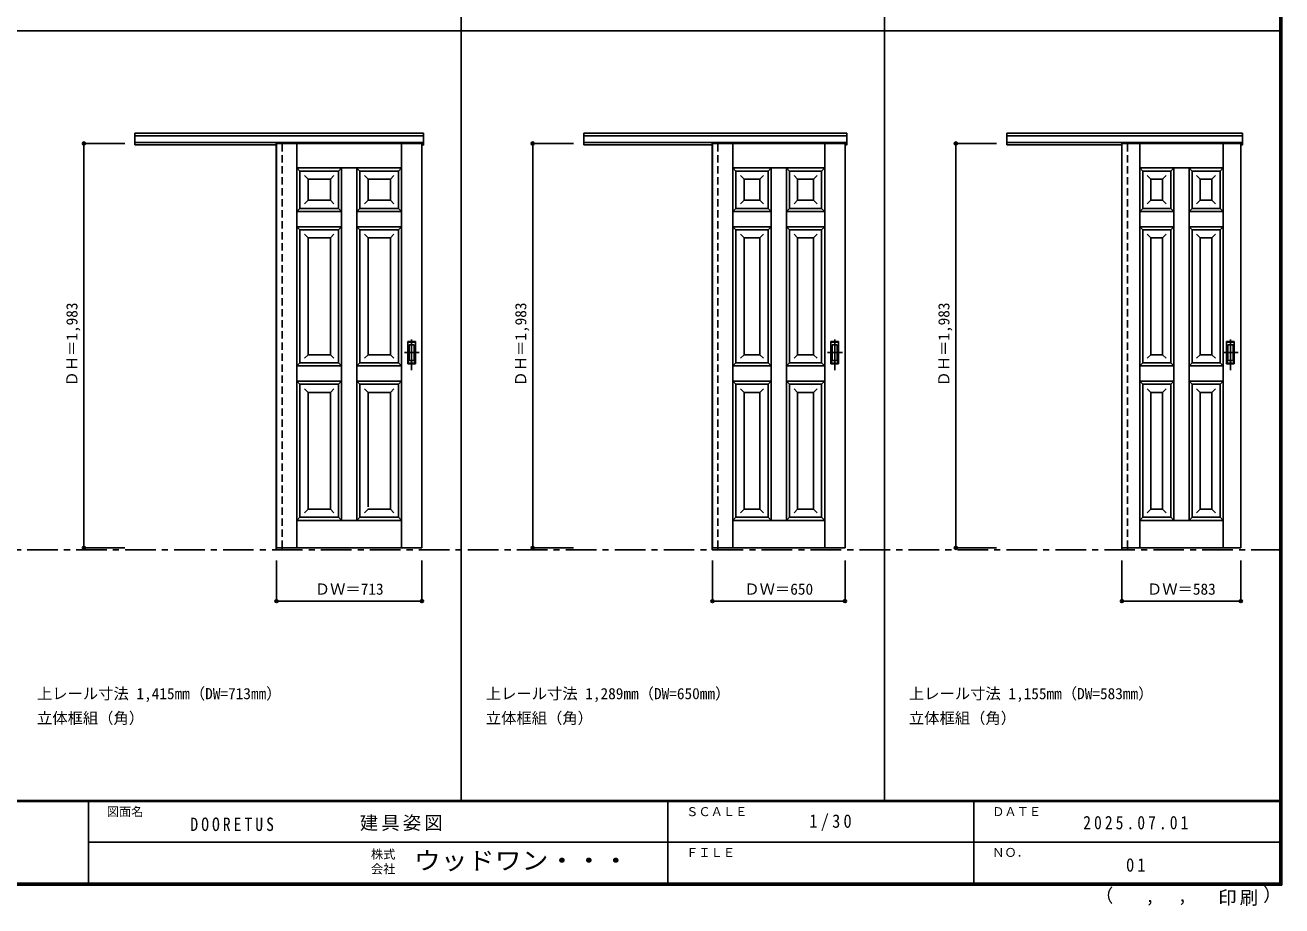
# Model space of a CAD drawing. Units: millimetres, scale not verified. Extents: x -6000 to 5700, y -4307 to 4260.
# Drawn here: x -460 to 5700, y -4307 to 12 of the extents above; entities that cross this region are included whole.
import ezdxf
from ezdxf.enums import TextEntityAlignment as Align

# ---------------------------------------------------------------- set-up
doc = ezdxf.new("R2010")
doc.units = ezdxf.units.MM
doc.header["$LTSCALE"] = 30
doc.header["$PDMODE"] = 32
doc.header["$PDSIZE"] = 15
doc.linetypes.add('CHAIN1', pattern=[8, 5, -1, 1, -1])
doc.linetypes.add('DASHED1', pattern=[1.8, 1.2, -0.6])
for name, color, linetype in [('0-1_通り芯', 7, 'CHAIN1'), ('0-2_扉', 7, 'Continuous'), ('0-4_枠', 3, 'Continuous'), ('0-6_引手', 7, 'Continuous'), ('0-A_文字', 7, 'Continuous'), ('0-B_寸法', 7, 'Continuous'), ('F-1_枠', 6, 'Continuous'), ('F-A_文字', 7, 'Continuous')]:
    doc.layers.add(name, color=color, linetype=linetype)
doc.styles.add('ＭＳ ゴシック', font='')
doc.styles.get('ＭＳ ゴシック').set_extended_font_data('MS Gothic')

msp = doc.modelspace()

# ---------------------------------------------------------------- linework, layer by layer
at = {"layer": '0-1_通り芯'}
msp.add_line((-5490, -2560.5), (5690, -2560.5), dxfattribs=at)
at = {"layer": '0-2_扉'}
for p, q in [((772, -568.5), (772, -2551.5)), ((772, -568.5), (1485, -568.5)), ((872, -2551.5), (872, -568.5)), ((1385, -2551.5), (1385, -568.5)), ((1485, -2551.5), (1485, -568.5)), ((2909, -568.5), (2909, -2551.5)), ((2909, -568.5), (3559, -568.5)), ((3009, -2551.5), (3009, -568.5)), ((3459, -2551.5), (3459, -568.5)), ((3559, -2551.5), (3559, -568.5)), ((4916, -568.5), (4916, -2551.5)), ((4916, -568.5), (5499, -568.5)), ((5003, -2551.5), (5003, -568.5)), ((5412, -2551.5), (5412, -568.5)), ((5499, -2551.5), (5499, -568.5)), ((872, -688.5), (887, -703.5)), ((872, -688.5), (1168.5, -688.5)), ((887, -703.5), (1076, -703.5)), ((887, -886.5), (887, -703.5)), ((927, -743.5), (909.32, -725.82)), ((1036, -743.5), (1053.68, -725.82)), ((1076, -703.5), (1091, -688.5)), ((1076, -703.5), (1076, -886.5)), ((1091, -688.5), (1091, -2416.5)), ((1166, -688.5), (1166, -2416.5)), ((1181, -703.5), (1166.29, -688.79)), ((1168.5, -688.5), (1385, -688.5)), ((1181, -703.5), (1370, -703.5)), ((1181, -703.5), (1181, -886.5)), ((1221, -743.5), (1203.32, -725.82)), ((1330, -743.5), (1347.68, -725.82)), ((1385, -688.5), (1370, -703.5)), ((1370, -886.5), (1370, -703.5)), ((3009, -688.5), (3024, -703.5)), ((3009, -688.5), (3459, -688.5)), ((3024, -886.5), (3024, -703.5)), ((3024, -703.5), (3181.5, -703.5)), ((3064, -743.5), (3046.32, -725.82)), ((3141.5, -743.5), (3159.18, -725.82)), ((3181.5, -703.5), (3196.5, -688.5)), ((3181.5, -703.5), (3181.5, -886.5)), ((3196.5, -688.5), (3196.5, -2416.5)), ((3286.5, -703.5), (3271.5, -688.5)), ((3271.5, -688.5), (3271.5, -2416.5)), ((3286.5, -703.5), (3286.5, -886.5)), ((3286.5, -703.5), (3444, -703.5)), ((3326.5, -743.5), (3308.82, -725.82)), ((3404, -743.5), (3421.68, -725.82)), ((3459, -688.5), (3444, -703.5)), ((3444, -886.5), (3444, -703.5)), ((5003, -688.5), (5018, -703.5)), ((5003, -688.5), (5412, -688.5)), ((5018, -703.5), (5155, -703.5)), ((5018, -886.5), (5018, -703.5)), ((5058, -743.5), (5040.32, -725.82)), ((5115, -743.5), (5132.68, -725.82)), ((5155, -703.5), (5170, -688.5)), ((5155, -703.5), (5155, -886.5)), ((5170, -688.5), (5170, -2416.5)), ((5260, -703.5), (5245, -688.5)), ((5245, -688.5), (5245, -2416.5)), ((5260, -703.5), (5397, -703.5)), ((5260, -703.5), (5260, -886.5)), ((5300, -743.5), (5282.32, -725.82)), ((5357, -743.5), (5374.68, -725.82)), ((5412, -688.5), (5397, -703.5)), ((5397, -886.5), (5397, -703.5)), ((1036, -743.5), (927, -743.5)), ((927, -846.5), (927, -743.5)), ((1036, -743.5), (1036, -846.5)), ((1330, -743.5), (1221, -743.5)), ((1221, -844.1), (1221, -743.5)), ((1330, -743.5), (1330, -846.5)), ((3064, -846.5), (3064, -743.5)), ((3064, -743.5), (3141.5, -743.5)), ((3141.5, -743.5), (3141.5, -846.5)), ((3326.5, -743.5), (3326.5, -846.5)), ((3326.5, -743.5), (3404, -743.5)), ((3404, -846.5), (3404, -743.5)), ((5058, -743.5), (5115, -743.5)), ((5058, -846.5), (5058, -743.5)), ((5115, -743.5), (5115, -846.5)), ((5300, -743.5), (5357, -743.5)), ((5300, -743.5), (5300, -846.5)), ((5357, -846.5), (5357, -743.5)), ((927, -846.5), (909.32, -864.18)), ((1036, -846.5), (1053.68, -864.18)), ((1221, -846.5), (1203.32, -864.18)), ((1330, -846.5), (1347.68, -864.18)), ((3064, -846.5), (3046.32, -864.18)), ((3064, -846.5), (3141.5, -846.5)), ((3141.5, -846.5), (3159.18, -864.18)), ((3326.5, -846.5), (3308.82, -864.18)), ((3326.5, -846.5), (3404, -846.5)), ((3404, -846.5), (3421.68, -864.18)), ((5058, -846.5), (5040.32, -864.18)), ((5058, -846.5), (5115, -846.5)), ((5115, -846.5), (5132.68, -864.18)), ((5300, -846.5), (5282.32, -864.18)), ((5300, -846.5), (5357, -846.5)), ((5357, -846.5), (5374.68, -864.18)), ((872, -901.5), (887, -886.5)), ((1091, -901.5), (872, -901.5)), ((887.19, -886.5), (887, -886.5)), ((1076, -886.5), (887, -886.5)), ((1166, -901.5), (1181, -886.5)), ((1385, -901.5), (1166, -901.5)), ((1370, -886.5), (1181, -886.5)), ((1181, -886.5), (1370, -886.5)), ((1370, -886.5), (1385, -901.5)), ((3009, -901.5), (3024, -886.5)), ((3009, -901.5), (3196.5, -901.5)), ((3024.19, -886.5), (3024, -886.5)), ((3024, -886.5), (3181.5, -886.5)), ((3196.5, -901.5), (3181.5, -886.5)), ((3271.5, -901.5), (3286.5, -886.5)), ((3271.5, -901.5), (3459, -901.5)), ((3286.5, -886.5), (3444, -886.5)), ((3444, -886.5), (3444, -885.39)), ((3444, -886.5), (3459, -901.5)), ((5003, -901.5), (5018, -886.5)), ((5003, -901.5), (5170, -901.5)), ((5018.19, -886.5), (5018, -886.5)), ((5018, -886.5), (5155, -886.5)), ((5170, -901.5), (5155, -886.5)), ((5245, -901.5), (5260, -886.5)), ((5245, -901.5), (5412, -901.5)), ((5260, -886.5), (5397, -886.5)), ((5397, -886.5), (5397, -885.39)), ((5397, -886.5), (5412, -901.5)), ((872, -976.5), (887, -991.5)), ((872, -976.5), (1091, -976.5)), ((1076, -991.5), (1091, -976.5)), ((1166, -976.5), (1385, -976.5)), ((1166, -976.5), (1181, -991.5)), ((1370, -991.5), (1385, -976.5)), ((3009, -976.5), (3024, -991.5)), ((3009, -976.5), (3196.5, -976.5)), ((3181.5, -991.5), (3196.5, -976.5)), ((3286.5, -991.5), (3271.5, -976.5)), ((3271.5, -976.5), (3459, -976.5)), ((3444, -991.5), (3459, -976.5)), ((5003, -976.5), (5018, -991.5)), ((5003, -976.5), (5170, -976.5)), ((5155, -991.5), (5170, -976.5)), ((5260, -991.5), (5245, -976.5)), ((5245, -976.5), (5412, -976.5)), ((5397, -991.5), (5412, -976.5)), ((887, -991.5), (1076, -991.5)), ((887, -1644), (887, -991.5)), ((927.04, -1031.5), (909.36, -1013.82)), ((1036.04, -1031.5), (927.04, -1031.5)), ((927.04, -1031.5), (927.04, -1604)), ((1036.04, -1031.5), (1053.71, -1013.82)), ((1036.04, -1031.5), (1036.04, -1604)), ((1076, -1644), (1076, -991.5)), ((1181, -991.5), (1370, -991.5)), ((1181, -1644), (1181, -991.5)), ((1221, -1031.5), (1203.32, -1013.82)), ((1330, -1031.5), (1221, -1031.5)), ((1221, -1031.5), (1221, -1604)), ((1330, -1031.5), (1347.68, -1013.82)), ((1330, -1031.5), (1330, -1604)), ((1370, -1644), (1370, -991.5)), ((3024, -1644), (3024, -991.5)), ((3024, -991.5), (3181.5, -991.5)), ((3064, -1031.5), (3046.32, -1013.82)), ((3064, -1031.5), (3064, -1604)), ((3064, -1031.5), (3141.5, -1031.5)), ((3141.5, -1031.5), (3159.18, -1013.82)), ((3141.5, -1031.5), (3141.5, -1604)), ((3181.5, -1644), (3181.5, -991.5)), ((3286.5, -1644), (3286.5, -991.5)), ((3286.5, -991.5), (3444, -991.5)), ((3326.5, -1031.5), (3308.82, -1013.82)), ((3326.5, -1031.5), (3326.5, -1604)), ((3326.5, -1031.5), (3404, -1031.5)), ((3404, -1031.5), (3421.68, -1013.82)), ((3404, -1031.5), (3404, -1604)), ((3444, -1644), (3444, -991.5)), ((5018, -991.5), (5155, -991.5)), ((5018, -1644), (5018, -991.5)), ((5058, -1031.5), (5040.32, -1013.82)), ((5058, -1031.5), (5115, -1031.5)), ((5058, -1031.5), (5058, -1604)), ((5115, -1031.5), (5132.68, -1013.82)), ((5115, -1031.5), (5115, -1604)), ((5155, -991.5), (5155, -1644)), ((5260, -991.5), (5397, -991.5)), ((5260, -991.5), (5260, -1644)), ((5300, -1031.5), (5282.32, -1013.82)), ((5300, -1031.5), (5357, -1031.5)), ((5300, -1031.5), (5300, -1604)), ((5357, -1031.5), (5374.68, -1013.82)), ((5357, -1031.5), (5357, -1604)), ((5397, -1644), (5397, -991.5)), ((872, -1659), (887, -1644)), ((1091, -1659), (872, -1659)), ((1076, -1644), (887, -1644)), ((1036, -1604), (1053.68, -1621.68)), ((1166, -1659), (1181, -1644)), ((1385, -1659), (1166, -1659)), ((1370, -1644), (1181, -1644)), ((1181, -1644), (1370, -1644)), ((1221, -1604), (1203.32, -1621.68)), ((1330, -1604), (1347.68, -1621.68)), ((1370, -1644), (1385, -1659)), ((3009, -1659), (3024, -1644)), ((3009, -1659), (3196.5, -1659)), ((3024, -1644), (3181.5, -1644)), ((3064, -1604), (3046.32, -1621.68)), ((3064, -1604), (3141.5, -1604)), ((3141.5, -1604), (3159.18, -1621.68)), ((3196.5, -1659), (3181.5, -1644)), ((3271.5, -1659), (3286.5, -1644)), ((3271.5, -1659), (3459, -1659)), ((3286.5, -1644), (3444, -1644)), ((3326.5, -1604), (3308.82, -1621.68)), ((3326.5, -1604), (3404, -1604)), ((3404, -1604), (3421.68, -1621.68)), ((3444, -1644), (3444, -1642.89)), ((3444, -1644), (3459, -1659)), ((5003, -1659), (5018, -1644)), ((5003, -1659), (5170, -1659)), ((5018, -1644), (5155, -1644)), ((5058, -1604), (5040.32, -1621.68)), ((5058, -1604), (5115, -1604)), ((5115, -1604), (5132.68, -1621.68)), ((5170, -1659), (5155, -1644)), ((5245, -1659), (5260, -1644)), ((5245, -1659), (5412, -1659)), ((5260, -1644), (5397, -1644)), ((5300, -1604), (5282.32, -1621.68)), ((5300, -1604), (5357, -1604)), ((5357, -1604), (5374.68, -1621.68)), ((5397, -1644), (5397, -1642.89)), ((5397, -1644), (5412, -1659)), ((872, -1734), (887, -1749)), ((872, -1734), (1091, -1734)), ((887, -1749), (1076, -1749)), ((887, -2401.5), (887, -1749)), ((927.04, -1789), (909.36, -1771.32)), ((1036.04, -1789), (1053.71, -1771.32)), ((1076, -1749), (1091, -1734)), ((1076, -1749), (1076, -2401.5)), ((1166, -1734), (1385, -1734)), ((1166, -1734), (1181, -1749)), ((1181, -1749), (1370, -1749)), ((1181, -1749), (1181, -2401.5)), ((1221, -1789), (1203.32, -1771.32)), ((1330, -1789), (1347.68, -1771.32)), ((1370, -1749), (1385, -1734)), ((1370, -2401.5), (1370, -1749)), ((3009, -1734), (3024, -1749)), ((3009, -1734), (3196.5, -1734)), ((3024, -2401.5), (3024, -1749)), ((3024, -1749), (3181.5, -1749)), ((3064, -1789), (3046.32, -1771.32)), ((3141.5, -1789), (3159.18, -1771.32)), ((3181.5, -1749), (3196.5, -1734)), ((3181.5, -1749), (3181.5, -2401.5)), ((3286.5, -1749), (3271.5, -1734)), ((3271.5, -1734), (3459, -1734)), ((3286.5, -1749), (3286.5, -2401.5)), ((3286.5, -1749), (3444, -1749)), ((3326.5, -1789), (3308.82, -1771.32)), ((3404, -1789), (3421.68, -1771.32)), ((3444, -1749), (3459, -1734)), ((3444, -2401.5), (3444, -1749)), ((5003, -1734), (5018, -1749)), ((5003, -1734), (5170, -1734)), ((5018, -1749), (5155, -1749)), ((5018, -2401.5), (5018, -1749)), ((5058, -1789), (5040.32, -1771.32)), ((5115, -1789), (5132.68, -1771.32)), ((5155, -1749), (5170, -1734)), ((5155, -1749), (5155, -2401.5)), ((5260, -1749), (5245, -1734)), ((5245, -1734), (5412, -1734)), ((5260, -1749), (5397, -1749)), ((5260, -1749), (5260, -2401.5)), ((5300, -1789), (5282.32, -1771.32)), ((5357, -1789), (5374.68, -1771.32)), ((5397, -1749), (5412, -1734)), ((5397, -2401.5), (5397, -1749)), ((927, -2361.5), (927, -1789)), ((1036.04, -1789), (927.04, -1789)), ((1036, -1789), (1036, -2361.5)), ((1330, -1789), (1221, -1789)), ((1221, -2350.23), (1221, -1789)), ((1330, -1789), (1330, -2361.5)), ((3064, -2361.5), (3064, -1789)), ((3064, -1789), (3141.5, -1789)), ((3141.5, -1789), (3141.5, -2361.5)), ((3326.5, -1789), (3326.5, -2361.5)), ((3326.5, -1789), (3404, -1789)), ((3404, -2361.5), (3404, -1789)), ((5058, -1789), (5115, -1789)), ((5058, -2361.5), (5058, -1789)), ((5115, -1789), (5115, -2361.5)), ((5300, -1789), (5357, -1789)), ((5300, -1789), (5300, -2361.5)), ((5357, -2361.5), (5357, -1789)), ((887, -2401.5), (872, -2416.5)), ((887, -2401.5), (1076, -2401.5)), ((927, -2361.5), (909.32, -2379.18)), ((1036, -2361.5), (1053.68, -2379.18)), ((1076, -2401.5), (1091, -2416.5)), ((1181, -2401.5), (1166, -2416.5)), ((1181, -2401.5), (1370, -2401.5)), ((1221, -2361.5), (1203.32, -2379.18)), ((1330, -2361.5), (1347.68, -2379.18)), ((1370, -2401.5), (1385, -2416.5)), ((3024, -2401.5), (3009, -2416.5)), ((3024, -2401.5), (3181.5, -2401.5)), ((3064, -2361.5), (3046.32, -2379.18)), ((3064, -2361.5), (3141.5, -2361.5)), ((3141.5, -2361.5), (3159.18, -2379.18)), ((3196.5, -2416.5), (3181.5, -2401.5)), ((3271.5, -2416.5), (3286.5, -2401.5)), ((3286.5, -2401.5), (3444, -2401.5)), ((3326.5, -2361.5), (3308.82, -2379.18)), ((3326.5, -2361.5), (3404, -2361.5)), ((3404, -2361.5), (3421.68, -2379.18)), ((3444, -2401.5), (3459, -2416.5)), ((5018, -2401.5), (5003, -2416.5)), ((5018, -2401.5), (5155, -2401.5)), ((5058, -2361.5), (5040.32, -2379.18)), ((5058, -2361.5), (5115, -2361.5)), ((5115, -2361.5), (5132.68, -2379.18)), ((5170, -2416.5), (5155, -2401.5)), ((5245, -2416.5), (5260, -2401.5)), ((5260, -2401.5), (5397, -2401.5)), ((5300, -2361.5), (5282.32, -2379.18)), ((5300, -2361.5), (5357, -2361.5)), ((5357, -2361.5), (5374.68, -2379.18)), ((5397, -2401.5), (5412, -2416.5)), ((872, -2416.5), (1385, -2416.5)), ((3009, -2416.5), (3459, -2416.5)), ((5003, -2416.5), (5412, -2416.5)), ((772, -2551.5), (1485, -2551.5)), ((2909, -2551.5), (3559, -2551.5)), ((4916, -2551.5), (5499, -2551.5))]:
    msp.add_line(p, q, dxfattribs=at)
for points in [[(1036, -846.5), (927, -846.5), (927, -845.07)], [(1330, -846.5), (1221, -846.5), (1221, -845.07)], [(887, -886.5), (1076, -886.5), (1091, -901.5)], [(887, -1644), (1076, -1644), (1091, -1659)], [(1036, -1604), (927, -1604), (909.32, -1621.68)], [(1330, -1604), (1221, -1604), (1221, -1602.57)], [(1036, -2361.5), (927, -2361.5), (927, -2360.07)], [(1330, -2361.5), (1221, -2361.5), (1221, -2360.07)]]:
    msp.add_lwpolyline(points, dxfattribs=at)
at = {"layer": '0-4_枠'}
for p, q in [((78, -518.5), (1493, -518.5)), ((78, -575.5), (78, -518.5)), ((78, -531.5), (1493, -531.5)), ((2278, -518.5), (3567, -518.5)), ((2278, -575.5), (2278, -518.5)), ((2278, -531.5), (3567, -531.5)), ((4352, -518.5), (5507, -518.5)), ((4352, -575.5), (4352, -518.5)), ((4352, -531.5), (5507, -531.5)), ((78, -563.5), (1493, -563.5)), ((78, -575.5), (772, -575.5)), ((771, -563.5), (771, -2560.5)), ((799, -568.5), (799, -563.5)), ((2278, -563.5), (3567, -563.5)), ((2278, -575.5), (2909, -575.5)), ((2908, -563.5), (2908, -2560.5)), ((2936, -568.5), (2936, -563.5)), ((4352, -563.5), (5507, -563.5)), ((4352, -575.5), (4916, -575.5)), ((4915, -563.5), (4915, -2560.5)), ((4943, -568.5), (4943, -563.5)), ((771, -2560.5), (799, -2560.5)), ((799, -2551.5), (799, -2560.5)), ((2908, -2560.5), (2936, -2560.5)), ((2936, -2551.5), (2936, -2560.5)), ((4915, -2560.5), (4943, -2560.5)), ((4943, -2551.5), (4943, -2560.5))]:
    msp.add_line(p, q, dxfattribs=at)
at = {"layer": '0-4_枠', "color": 4, "linetype": 'DASHED1'}
for p, q in [((799, -2551.5), (799, -568.5)), ((2936, -2551.5), (2936, -568.5)), ((4943, -2551.5), (4943, -568.5))]:
    msp.add_line(p, q, dxfattribs=at)
at = {"layer": '0-4_枠'}
for points in [[(1485, -575.5), (1493, -575.5), (1493, -518.5)], [(3559, -575.5), (3567, -575.5), (3567, -518.5)], [(5499, -575.5), (5507, -575.5), (5507, -518.5)]]:
    msp.add_lwpolyline(points, dxfattribs=at)
at = {"layer": '0-6_引手'}
for p, q in [((1453, -1539), (1415, -1539)), ((1415, -1649), (1415, -1539)), ((1453, -1649), (1453, -1539)), ((3527, -1539), (3489, -1539)), ((3489, -1649), (3489, -1539)), ((3527, -1539), (3489, -1539)), ((3489, -1649), (3489, -1539)), ((3527, -1649), (3527, -1539)), ((3527, -1649), (3527, -1539)), ((5467, -1539), (5429, -1539)), ((5429, -1649), (5429, -1539)), ((5467, -1539), (5429, -1539)), ((5429, -1649), (5429, -1539)), ((5467, -1649), (5467, -1539)), ((5467, -1649), (5467, -1539)), ((1446.5, -1555), (1421.5, -1555)), ((1421.5, -1633), (1421.5, -1555)), ((1446.5, -1633), (1446.5, -1555)), ((3520.5, -1555), (3495.5, -1555)), ((3495.5, -1633), (3495.5, -1555)), ((3520.5, -1555), (3495.5, -1555)), ((3495.5, -1633), (3495.5, -1555)), ((3520.5, -1633), (3520.5, -1555)), ((3520.5, -1633), (3520.5, -1555)), ((5460.5, -1555), (5435.5, -1555)), ((5435.5, -1633), (5435.5, -1555)), ((5460.5, -1555), (5435.5, -1555)), ((5435.5, -1633), (5435.5, -1555)), ((5460.5, -1633), (5460.5, -1555)), ((5460.5, -1633), (5460.5, -1555)), ((1453, -1649), (1415, -1649)), ((1446.5, -1633), (1421.5, -1633)), ((3527, -1649), (3489, -1649)), ((3527, -1649), (3489, -1649)), ((3520.5, -1633), (3495.5, -1633)), ((3520.5, -1633), (3495.5, -1633)), ((5467, -1649), (5429, -1649)), ((5467, -1649), (5429, -1649)), ((5460.5, -1633), (5435.5, -1633)), ((5460.5, -1633), (5435.5, -1633))]:
    msp.add_line(p, q, dxfattribs=at)
at = {"layer": '0-6_引手', "linetype": 'CHAIN1'}
for p, q in [((1434, -1679.23), (1434, -1508.38)), ((3508, -1679.23), (3508, -1508.38)), ((3508, -1679.23), (3508, -1508.38)), ((5448, -1679.23), (5448, -1508.38)), ((5448, -1679.23), (5448, -1508.38)), ((1472.07, -1594), (1399.56, -1594)), ((3546.07, -1594), (3473.56, -1594)), ((3546.07, -1594), (3473.56, -1594)), ((5486.07, -1594), (5413.56, -1594)), ((5486.07, -1594), (5413.56, -1594))]:
    msp.add_line(p, q, dxfattribs=at)
at = {"layer": '0-6_引手', "linetype": 'DASHED1'}
for p, q in [((1418, -1645), (1418, -1543)), ((3492, -1645), (3492, -1543)), ((3492, -1645), (3492, -1543)), ((5432, -1645), (5432, -1543)), ((5432, -1645), (5432, -1543)), ((1450, -1645), (1418, -1645)), ((3524, -1645), (3492, -1645)), ((3524, -1645), (3492, -1645)), ((5464, -1645), (5432, -1645)), ((5464, -1645), (5432, -1645))]:
    msp.add_line(p, q, dxfattribs=at)
for points in [[(1450, -1645), (1450, -1543), (1418, -1543)], [(3524, -1645), (3524, -1543), (3492, -1543)], [(3524, -1645), (3524, -1543), (3492, -1543)], [(5464, -1645), (5464, -1543), (5432, -1543)], [(5464, -1645), (5464, -1543), (5432, -1543)]]:
    msp.add_lwpolyline(points, dxfattribs=at)
at = {"layer": '0-B_寸法', "color": 4}
for p, q in [((-172, -568.5), (-172, -2551.5)), ((-172, -568.5), (28, -568.5)), ((2028, -568.5), (2028, -2551.5)), ((2028, -568.5), (2228, -568.5)), ((4102, -568.5), (4102, -2551.5)), ((4102, -568.5), (4302, -568.5)), ((-172, -2551.5), (28, -2551.5)), ((2028, -2551.5), (2228, -2551.5)), ((4102, -2551.5), (4302, -2551.5)), ((1485, -2812.5), (1485, -2612.5)), ((2909, -2812.5), (2909, -2612.5)), ((3559, -2812.5), (3559, -2612.5)), ((4916, -2812.5), (4916, -2612.5)), ((5499, -2812.5), (5499, -2612.5)), ((3559, -2812.5), (2909, -2812.5)), ((5499, -2812.5), (4916, -2812.5))]:
    msp.add_line(p, q, dxfattribs=at)
msp.add_lwpolyline([(1485, -2812.5), (772, -2812.5), (772, -2612.5)], dxfattribs=at)
at = {"layer": '0-B_寸法'}
for p in [(-172, -568.5), (2028, -568.5), (4102, -568.5), (-172, -2551.5), (2028, -2551.5), (4102, -2551.5), (772, -2812.5), (1485, -2812.5), (2909, -2812.5), (3559, -2812.5), (4916, -2812.5), (5499, -2812.5)]:
    msp.add_point(p, dxfattribs=at)
at = {"layer": 'F-1_枠'}
for p, q in [((1678, -3790), (1678, 4175)), ((3752, -3790), (3752, 4175)), ((5690, 4175), (5690, -4205)), ((5695, 4175), (5695, -4205)), ((5700, 4175), (5700, -4205)), ((-6000, -15.5), (5700, -15.5)), ((5700, -3790), (-6000, -3790)), ((5700, -3795), (-6000, -3795)), ((-150, -3795), (-150, -4195)), ((2690, -3795), (2690, -4195)), ((4190, -3795), (4190, -4195)), ((-150, -3995), (5690, -3995.01)), ((5700, -4195), (-6000, -4195)), ((5700, -4200), (-6000, -4200)), ((5700, -4205), (-6000, -4205))]:
    msp.add_line(p, q, dxfattribs=at)

# ---------------------------------------------------------------- texts
at = {"layer": '0-A_文字', "style": 'ＭＳ ゴシック'}
for s, p in [('上レール寸法 1,415mm（DW=713mm）', (-402, -3310)), ('上レール寸法 1,289mm（DW=650mm）', (1798, -3310)), ('上レール寸法 1,155mm（DW=583mm）', (3872, -3310)), ('立体框組（角）', (-402, -3430)), ('立体框組（角）', (1798, -3430)), ('立体框組（角）', (3872, -3430))]:
    msp.add_text(s, height=54.99, dxfattribs=at).set_placement(p, align=Align.BOTTOM_LEFT)
at = {"layer": '0-B_寸法', "style": 'ＭＳ ゴシック'}
for p in [(-187, -1760.25), (2013, -1760.25), (4087, -1760.25)]:
    msp.add_text('ＤＨ＝1,983', height=54.99, rotation=90, dxfattribs=at).set_placement(p, align=Align.BOTTOM_LEFT)
for s, p in [('ＤＷ＝713', (959.75, -2797.5)), ('ＤＷ＝650', (3065.25, -2797.5)), ('ＤＷ＝583', (5038.75, -2797.5))]:
    msp.add_text(s, height=54.99, dxfattribs=at).set_placement(p, align=Align.BOTTOM_LEFT)
at = {"layer": 'F-A_文字', "style": 'ＭＳ ゴシック'}
for s, height, p in [('図面名', 43.99, (-60, -3880)), ('ＳＣＡＬＥ', 43.99, (2780, -3880)), ('ＤＡＴＥ', 43.99, (4280, -3880)), ('株式', 43.99, (1235, -4089)), ('ＦＩＬＥ', 43.99, (2780, -4080)), ('ＮＯ．', 43.99, (4280, -4080)), ('会社', 43.99, (1235, -4161)), ('（', 65.98, (4784.03, -4308.31)), ('）', 65.98, (5608.4, -4304.13)), (',', 65.98, (5031.28, -4308.31)), (',', 65.98, (5190.2, -4305.53))]:
    msp.add_text(s, height=height, dxfattribs=at).set_placement(p, align=Align.BOTTOM_LEFT)
at = {"layer": 'F-A_文字', "style": 'ＭＳ ゴシック', "width": 1.1}
msp.add_text('ウッドワン・・・', height=87.98, dxfattribs=at).set_placement((1445, -4155), align=Align.BOTTOM_LEFT)
at = {"layer": 'F-A_文字', "char_height": 65.98, "attachment_point": 7, "style": 'ＭＳ ゴシック'}
for s, insert in [('\\T1.39;\\W0.85;DOORETUS', (350, -3940.79)), ('\\T1.17;建具姿図', (1180.42, -3940)), ('\\T1.38;\\W0.9;1/30', (3383.75, -3940)), ('\\T1.39;\\W0.85;2025.07.01', (4726.25, -3932.5)), ('\\T1.36;\\W0.9;01', (4936.25, -4140)), ('\\T1.17;印刷', (5388.15, -4306.92))]:
    msp.add_mtext(s, dxfattribs=dict(at, insert=insert))

doc.saveas('drawing.dxf')
